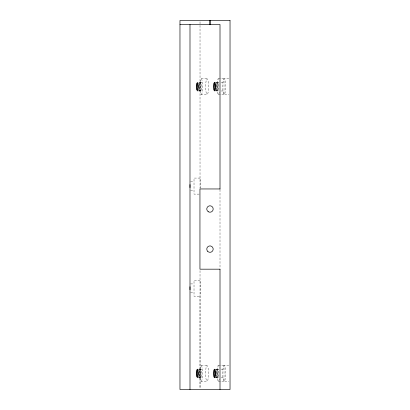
<?xml version="1.0" encoding="UTF-8"?>
<svg xmlns="http://www.w3.org/2000/svg" width="410" height="410" viewBox="0 0 410 410"><rect width="100%" height="100%" fill="white"/><g stroke="black" fill="none" stroke-linecap="round" stroke-linejoin="round"><path stroke-width="0.31" stroke-dasharray="2.05 1.54" d="M198.63 90.989L201.351 90.846L201.935 86.679L201.351 82.512L198.63 82.369M198.63 377.769L201.351 377.62L201.935 373.459L201.351 369.292L198.63 369.143M215.732 90.989L218.453 90.846L219.042 86.679L218.453 82.512L215.732 82.369M215.732 377.769L218.453 377.62L219.042 373.459L218.453 369.292L215.732 369.143M201.146 82.369L200.582 83.63L200.352 86.679L200.582 89.728L201.146 90.989M218.248 82.369L217.689 83.63L217.454 86.679L217.689 89.728L218.248 90.989M201.146 369.143L200.582 370.409L200.352 373.459L200.582 376.503L201.146 377.769M218.248 369.143L217.689 370.409L217.454 373.459L217.689 376.503L218.248 377.769M228.831 78.658L224.019 78.658L224.019 94.7L228.831 94.7M201.197 78.797L207.111 78.797M218.248 78.797L224.162 78.797M221.154 82.369L224.019 82.369M198.835 82.512L201.351 82.512M215.527 82.512L218.453 82.512M198.86 82.943L201.541 82.943M215.501 82.943L218.648 82.943M198.558 83.63L201.705 83.63M216.296 83.63L218.812 83.63M198.568 84.521L201.833 84.521M216.306 84.521L218.935 84.521M198.763 85.562L201.91 85.562M216.224 85.562L219.017 85.562M198.788 86.679L201.935 86.679M216.198 86.679L219.042 86.679M198.763 87.796L201.91 87.796M216.224 87.796L219.017 87.796M198.568 88.837L201.833 88.837M216.306 88.837L218.935 88.837M198.558 89.728L201.705 89.728M215.665 89.728L218.812 89.728M198.86 90.415L201.541 90.415M215.501 90.415L218.648 90.415M198.204 90.846L201.351 90.846M215.527 90.846L218.453 90.846M221.154 90.989L224.019 90.989M201.197 94.566A7.887 1.45 90 0 0 202.453 82.738A7.887 1.45 90 0 0 199.942 82.738A7.887 1.45 90 0 0 201.197 94.566L207.111 94.566A7.887 1.45 90 0 0 208.367 82.738A7.887 1.45 90 0 0 205.856 82.738A7.887 1.45 90 0 0 207.111 94.566M218.248 94.566L224.162 94.566A7.887 1.45 90 0 0 225.418 82.738A7.887 1.45 90 0 0 222.907 82.738A7.887 1.45 90 0 0 224.162 94.566M200.024 178.073L194.017 178.073L194.017 194.114L199.419 194.114M190.568 181.784L194.017 181.784M190.568 190.404L194.017 190.404M200.024 280.204L194.017 280.204L194.017 296.245L200.024 296.245M190.568 283.915L194.017 283.915M190.568 292.535L194.017 292.535M228.831 365.448L224.019 365.448L224.019 381.464L228.831 381.464M201.146 365.571L207.055 365.571M218.248 365.571L224.162 365.571M221.154 369.143L224.019 369.143M198.835 369.292L201.351 369.292M215.527 369.292L218.453 369.292M198.86 369.723L201.541 369.723M215.501 369.723L218.648 369.723M198.558 370.409L201.705 370.409M215.665 370.409L218.812 370.409M198.568 371.301L201.833 371.301M216.306 371.301L218.935 371.301M198.763 372.341L201.91 372.341M216.224 372.341L219.017 372.341M198.788 373.459L201.935 373.459M216.198 373.459L219.042 373.459M198.763 374.571L201.91 374.571M216.224 374.571L219.017 374.571M198.568 375.611L201.833 375.611M216.306 375.611L218.935 375.611M198.558 376.503L201.705 376.503M215.665 376.503L218.812 376.503M198.86 377.19L201.541 377.19M215.501 377.19L218.648 377.19M198.204 377.62L201.351 377.62M215.527 377.62L218.453 377.62M221.154 377.769L224.019 377.769M201.146 381.341A7.887 1.45 90 0 0 202.402 369.512A7.887 1.45 90 0 0 199.89 369.512A7.887 1.45 90 0 0 201.146 381.341L207.055 381.341A7.887 1.45 90 0 0 208.311 369.512A7.887 1.45 90 0 0 205.799 369.512A7.887 1.45 90 0 0 207.055 381.341M218.248 381.341L224.162 381.341A7.887 1.45 90 0 0 225.418 369.512A7.887 1.45 90 0 0 222.907 369.512A7.887 1.45 90 0 0 224.162 381.341M200.024 179.149L200.572 182.081A7.908 1.455 -90 0 1 200.721 188.169M200.024 281.281L200.572 284.217A7.908 1.455 -90 0 1 200.572 292.238L200.024 295.174L200.024 388.224L200.024 269.77M220.006 189.594L220.006 268.54M200.024 21.781L200.024 188.344M219.273 92.255A7.887 1.45 90 0 1 217.223 92.255A7.887 1.45 90 0 1 217.223 81.103A7.887 1.45 90 0 1 219.273 81.103M219.273 379.03A7.887 1.45 90 0 1 217.223 379.03A7.887 1.45 90 0 1 217.223 367.883A7.887 1.45 90 0 1 219.273 367.883"/><path stroke-width="0.61" d="M196.574 86.679L196.81 83.63L197.369 82.369L197.927 83.63L198.163 86.679L197.927 89.728L197.369 90.989L196.81 89.728L196.574 86.679L198.466 86.679M196.574 373.459L196.81 370.409L197.369 369.143L197.927 370.409L198.163 373.459L197.927 376.503L197.369 377.769L196.81 376.503L196.574 373.459L198.466 373.459M213.682 86.679L213.912 83.63L214.476 82.369L215.035 83.63L215.265 86.679L215.035 89.728L214.476 90.989L213.912 89.728L213.682 86.679L215.568 86.679M213.682 373.459L213.912 370.409L214.476 369.143L215.035 370.409L215.265 373.459L215.035 376.503L214.476 377.769L213.912 376.503L213.682 373.459L215.568 373.459M189.994 187.58L189.994 184.608M189.994 289.711L189.994 286.739M179.97 24.513L220.006 24.513L220.006 189.077M214.076 82.943L215.337 82.943M196.81 83.63L198.066 83.63M213.912 83.63L215.173 83.63M196.682 84.521L197.943 84.521M213.789 84.521L215.675 84.521M196.605 85.562L198.491 85.562M213.707 85.562L215.598 85.562M196.605 87.796L198.491 87.796M213.707 87.796L215.598 87.796M196.682 88.837L197.943 88.837M213.789 88.837L215.675 88.837M196.81 89.728L198.066 89.728M213.912 89.728L215.173 89.728M214.076 90.415L215.337 90.415M220.006 188.959L199.952 188.959L199.952 269.175L220.006 269.175M196.974 369.723L198.23 369.723M214.076 369.723L215.337 369.723M196.81 370.409L198.066 370.409M213.912 370.409L215.173 370.409M196.682 371.301L197.943 371.301M213.789 371.301L215.675 371.301M196.605 372.341L198.491 372.341M213.707 372.341L215.598 372.341M196.605 374.571L198.491 374.571M213.707 374.571L215.598 374.571M196.682 375.611L197.943 375.611M213.789 375.611L215.675 375.611M196.81 376.503L198.066 376.503M213.912 376.503L215.173 376.503M214.076 377.19L215.337 377.19M220.006 269.119L220.006 389.5M210.048 20.5L210.048 24.513M209.976 20.5L209.976 24.513M189.994 24.513L189.994 389.5M230.03 20.5L179.97 20.5L179.97 389.5L230.03 389.5L230.03 20.5M208.372 211.791A3.208 3.208 0 0 0 213.19 209.013A3.208 3.208 0 0 0 208.372 206.23A3.208 3.208 0 0 0 208.372 211.791M207.711 251.386A3.208 3.208 0 0 0 213.077 249.951A3.208 3.208 0 0 0 209.146 246.02A3.208 3.208 0 0 0 207.711 251.386"/></g></svg>
